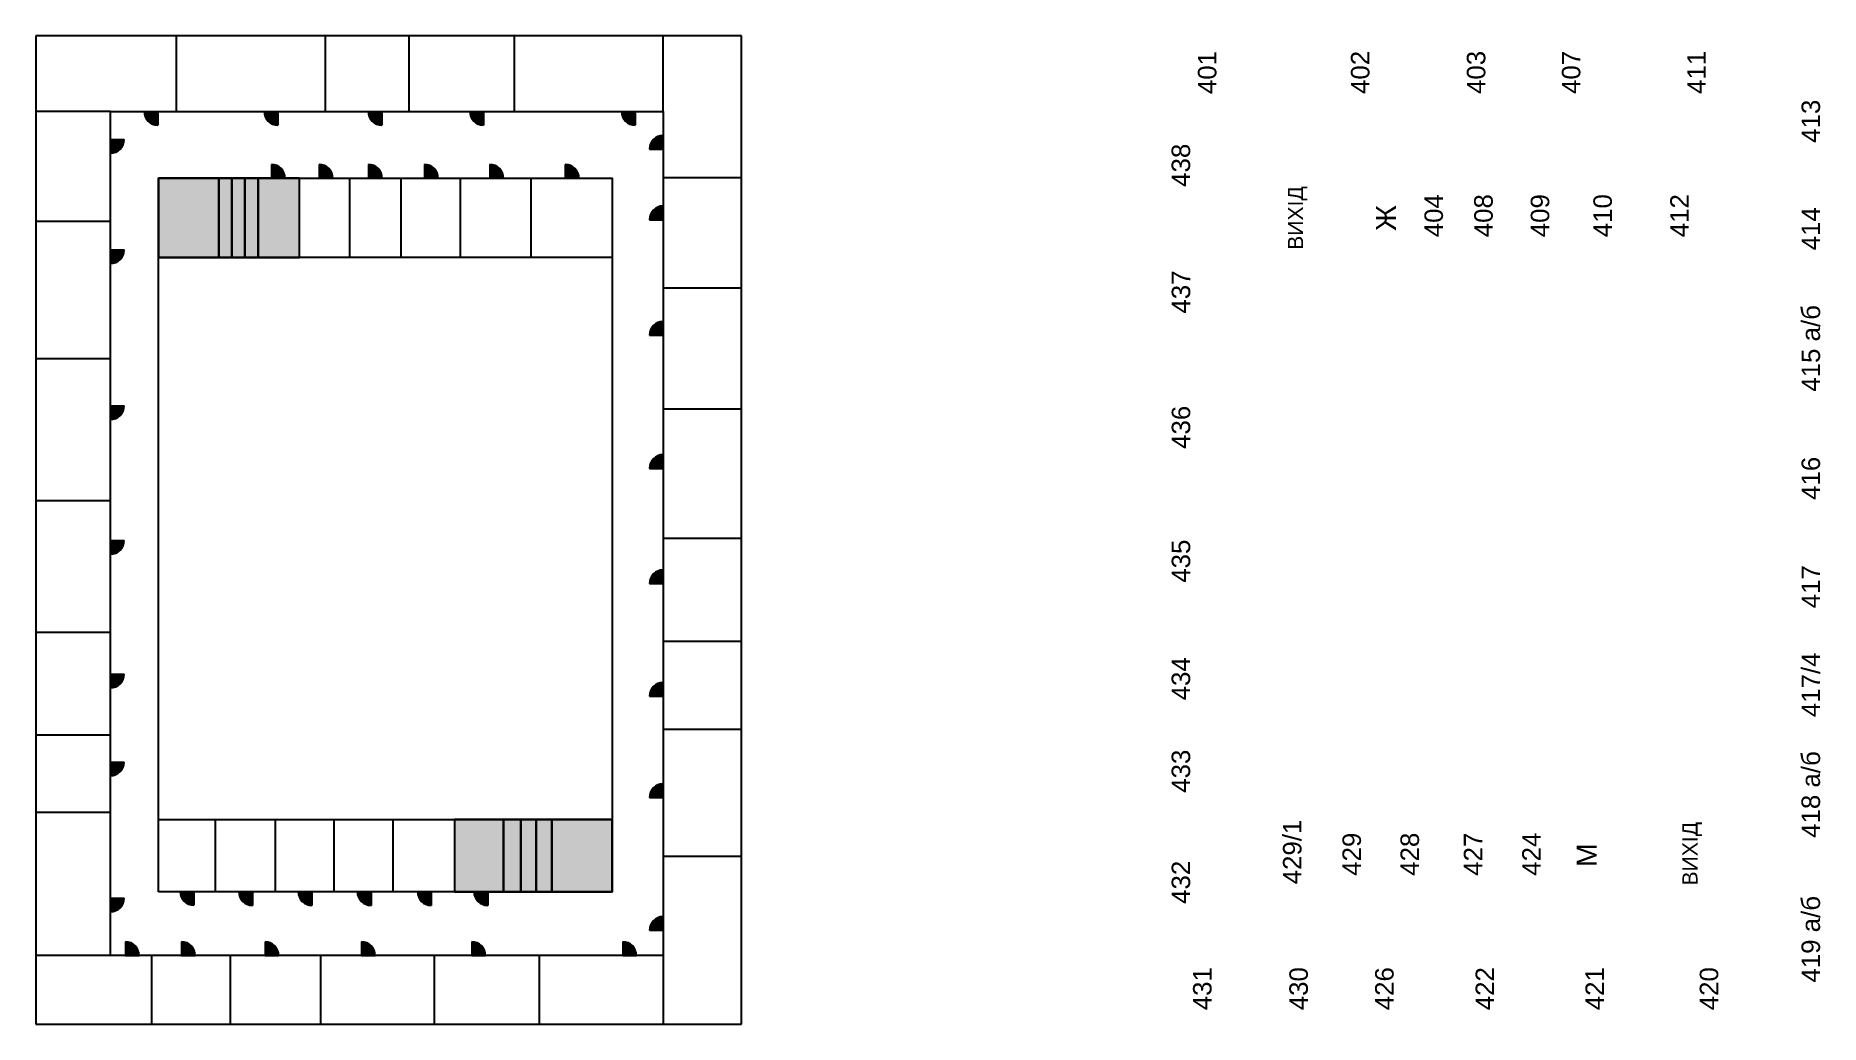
# Model space of a CAD drawing. Header units: millimetres. Extents: x -210 to 321, y 0 to 294.
import ezdxf

# ---------------------------------------------------------------- set-up
doc = ezdxf.new("R2010")
doc.units = ezdxf.units.MM
doc.styles.get("Standard").update_dxf_attribs({"font": 'Arial.ttf'})

msp = doc.modelspace()

# ---------------------------------------------------------------- hatches: boundary and pattern name
h = msp.add_hatch(color=7)
h.dxf.hatch_style = 1
h.paths.add_polyline_path([(-173.69, 271.03), (-177.75, 271.03, 0.414214), (-173.69, 266.97)])
h = msp.add_hatch(color=7)
h.dxf.hatch_style = 1
h.paths.add_polyline_path([(-137.97, 271.03), (-142.03, 271.03, 0.414214), (-137.97, 266.97)])
h = msp.add_hatch(color=7)
h.dxf.hatch_style = 1
h.paths.add_polyline_path([(-107.03, 271.03), (-111.09, 271.03, 0.414214), (-107.03, 266.97)])
h = msp.add_hatch(color=7)
h.dxf.hatch_style = 1
h.paths.add_polyline_path([(-76.82, 271.03), (-80.88, 271.03, 0.414214), (-76.82, 266.97)])
h = msp.add_hatch(color=7)
h.dxf.hatch_style = 1
h.paths.add_polyline_path([(-31.66, 271.03), (-35.72, 271.03, 0.414214), (-31.66, 266.97)])
h = msp.add_hatch(color=7)
h.dxf.hatch_style = 1
h.paths.add_polyline_path([(-187.73, 262.71), (-187.73, 258.65, 0.414214), (-183.67, 262.71)])
h = msp.add_hatch(color=7)
h.dxf.hatch_style = 1
h.paths.add_polyline_path([(-23.36, 263.93, 0.414214), (-27.42, 259.87), (-23.36, 259.87)])
at = {"true_color": 0x6eb259}
h = msp.add_hatch(color=75, dxfattribs=at)
h.dxf.hatch_style = 1
h.paths.add_polyline_path([(-139.88, 251.23), (-135.82, 251.23, 0.414214), (-139.88, 255.29)])
h = msp.add_hatch(color=7)
h.dxf.hatch_style = 1
h.paths.add_polyline_path([(-125.65, 251.23), (-121.59, 251.23, 0.414214), (-125.65, 255.29)])
h = msp.add_hatch(color=7)
h.dxf.hatch_style = 1
h.paths.add_polyline_path([(-110.98, 251.23), (-106.92, 251.23, 0.414214), (-110.98, 255.29)])
h = msp.add_hatch(color=7)
h.dxf.hatch_style = 1
h.paths.add_polyline_path([(-94.33, 251.23), (-90.27, 251.23, 0.414214), (-94.33, 255.29)])
h = msp.add_hatch(color=7)
h.dxf.hatch_style = 1
h.paths.add_polyline_path([(-74.91, 251.23), (-70.85, 251.23, 0.414214), (-74.91, 255.29)])
h = msp.add_hatch(color=7)
h.dxf.hatch_style = 1
h.paths.add_polyline_path([(-52.45, 251.23), (-48.39, 251.23, 0.414214), (-52.45, 255.29)])
h = msp.add_hatch(color=75, dxfattribs=at)
h.dxf.hatch_style = 1
h.paths.add_polyline_path([(-143.8, 227.63), (-131.49, 227.63), (-131.49, 251.23), (-143.8, 251.23)])
h.paths.add_polyline_path([(-147.75, 227.63), (-143.8, 227.63), (-143.8, 251.23), (-147.75, 251.23)])
h.paths.add_polyline_path([(-151.7, 227.63), (-147.75, 227.63), (-147.75, 251.23), (-151.7, 251.23)])
h.paths.add_polyline_path([(-155.54, 227.63), (-151.7, 227.63), (-151.7, 251.23), (-155.54, 251.23)])
h.paths.add_polyline_path([(-155.54, 251.23), (-173.51, 251.23), (-173.51, 227.63), (-155.54, 227.63)])
h.paths.add_polyline_path([(-70.82, 60.48), (-85.41, 60.48), (-85.41, 39.01), (-70.82, 39.01)])
h.paths.add_polyline_path([(-65.65, 60.48), (-70.82, 60.48), (-70.82, 39.01), (-65.65, 39.01)])
h.paths.add_polyline_path([(-61.09, 60.48), (-65.65, 60.48), (-65.65, 39.01), (-61.09, 39.01)])
h.paths.add_polyline_path([(-56.49, 60.48), (-61.09, 60.48), (-61.09, 39.01), (-56.49, 39.01)])
h.paths.add_polyline_path([(-38.52, 60.48), (-56.49, 60.48), (-56.49, 39.01), (-38.52, 39.01)])
h = msp.add_hatch(color=7)
h.dxf.hatch_style = 1
h.paths.add_polyline_path([(-23.36, 242.93, 0.414214), (-27.42, 238.87), (-23.36, 238.87)])
h = msp.add_hatch(color=7)
h.dxf.hatch_style = 1
h.paths.add_polyline_path([(-187.73, 229.87), (-187.73, 225.81, 0.414214), (-183.67, 229.87)])
h = msp.add_hatch(color=7)
h.dxf.hatch_style = 1
h.paths.add_polyline_path([(-23.36, 208.57, 0.414214), (-27.42, 204.51), (-23.36, 204.51)])
h = msp.add_hatch(color=7)
h.dxf.hatch_style = 1
h.paths.add_polyline_path([(-187.73, 183.49), (-187.73, 179.43, 0.414214), (-183.67, 183.49)])
h = msp.add_hatch(color=7)
h.dxf.hatch_style = 1
h.paths.add_polyline_path([(-23.36, 168.98, 0.414214), (-27.42, 164.92), (-23.36, 164.92)])
h = msp.add_hatch(color=7)
h.dxf.hatch_style = 1
h.paths.add_polyline_path([(-187.73, 143.45), (-187.73, 139.39, 0.414214), (-183.67, 143.45)])
h = msp.add_hatch(color=7)
h.dxf.hatch_style = 1
h.paths.add_polyline_path([(-23.36, 134.69, 0.414214), (-27.42, 130.63), (-23.36, 130.63)])
h = msp.add_hatch(color=7)
h.dxf.hatch_style = 1
h.paths.add_polyline_path([(-187.73, 103.7), (-187.73, 99.64, 0.414214), (-183.67, 103.7)])
h = msp.add_hatch(color=7)
h.dxf.hatch_style = 1
h.paths.add_polyline_path([(-23.36, 101.25, 0.414214), (-27.42, 97.19), (-23.36, 97.19)])
h = msp.add_hatch(color=7)
h.dxf.hatch_style = 1
h.paths.add_polyline_path([(-187.73, 77.59), (-187.73, 73.53, 0.414214), (-183.67, 77.59)])
h = msp.add_hatch(color=7)
h.dxf.hatch_style = 1
h.paths.add_polyline_path([(-23.36, 71.1, 0.414214), (-27.42, 67.04), (-23.36, 67.04)])
h = msp.add_hatch(color=7)
h.dxf.hatch_style = 1
h.paths.add_polyline_path([(-162.94, 39.05), (-167, 39.05, 0.414214), (-162.94, 34.99)])
h = msp.add_hatch(color=7)
h.dxf.hatch_style = 1
h.paths.add_polyline_path([(-145.54, 39.01), (-149.6, 39.01, 0.414214), (-145.54, 34.95)])
h = msp.add_hatch(color=7)
h.dxf.hatch_style = 1
h.paths.add_polyline_path([(-127.81, 39.01), (-131.87, 39.01, 0.414214), (-127.81, 34.95)])
h = msp.add_hatch(color=7)
h.dxf.hatch_style = 1
h.paths.add_polyline_path([(-110.24, 39.01), (-114.3, 39.01, 0.414214), (-110.24, 34.95)])
h = msp.add_hatch(color=7)
h.dxf.hatch_style = 1
h.paths.add_polyline_path([(-92.32, 39.01), (-96.38, 39.01, 0.414214), (-92.32, 34.95)])
h = msp.add_hatch(color=75, dxfattribs=at)
h.dxf.hatch_style = 1
h.paths.add_polyline_path([(-75.54, 39.01), (-79.6, 39.01, 0.414214), (-75.54, 34.95)])
h = msp.add_hatch(color=7)
h.dxf.hatch_style = 1
h.paths.add_polyline_path([(-187.73, 37.12), (-187.73, 33.06, 0.414214), (-183.67, 37.12)])
h = msp.add_hatch(color=7)
h.dxf.hatch_style = 1
h.paths.add_polyline_path([(-23.36, 31.59, 0.414214), (-27.42, 27.53), (-23.36, 27.53)])
h = msp.add_hatch(color=7)
h.dxf.hatch_style = 1
h.paths.add_polyline_path([(-183.31, 20.06), (-179.25, 20.06, 0.414214), (-183.31, 24.12)])
h = msp.add_hatch(color=7)
h.dxf.hatch_style = 1
h.paths.add_polyline_path([(-166.62, 20.06), (-162.56, 20.06, 0.414214), (-166.62, 24.12)])
h = msp.add_hatch(color=7)
h.dxf.hatch_style = 1
h.paths.add_polyline_path([(-141.78, 20.06), (-137.72, 20.06, 0.414214), (-141.78, 24.12)])
h = msp.add_hatch(color=7)
h.dxf.hatch_style = 1
h.paths.add_polyline_path([(-113.06, 20.06), (-109, 20.06, 0.414214), (-113.06, 24.12)])
h = msp.add_hatch(color=7)
h.dxf.hatch_style = 1
h.paths.add_polyline_path([(-80.25, 20.06), (-76.19, 20.06, 0.414214), (-80.25, 24.12)])
h = msp.add_hatch(color=7)
h.dxf.hatch_style = 1
h.paths.add_polyline_path([(-35.37, 20.06), (-31.31, 20.06, 0.414214), (-35.37, 24.12)])

# ---------------------------------------------------------------- linework, layer by layer
at = {"color": 18, "true_color": 0x000000}
for p, q in [((0, 293.59), (-210, 293.59)), ((-210, 293.59), (-210, -0.41)), ((-168.15, 271.03), (-168.15, 293.59)), ((-123.79, 271.03), (-123.79, 293.59)), ((-98.88, 271.03), (-98.88, 293.59)), ((-67.59, 271.03), (-67.59, 293.59)), ((-23.36, 271.03), (-23.36, 293.59)), ((0, -0.41), (0, 293.59)), ((-187.73, 271.03), (-210, 271.03)), ((-187.73, 20.06), (-187.73, 271.03)), ((-187.73, 271.03), (-23.36, 271.03)), ((-173.69, 271.03), (-173.69, 266.97)), ((-137.97, 271.03), (-137.97, 266.97)), ((-107.03, 271.03), (-107.03, 266.97)), ((-76.82, 271.03), (-76.82, 266.97)), ((-31.66, 271.03), (-31.66, 266.97)), ((-23.36, 271.03), (-23.36, 20.06)), ((-187.73, 262.71), (-183.67, 262.71)), ((-139.88, 255.29), (-139.88, 251.23)), ((-125.65, 255.29), (-125.65, 251.23)), ((-110.98, 255.29), (-110.98, 251.23)), ((-94.33, 255.29), (-94.33, 251.23)), ((-74.91, 255.29), (-74.91, 251.23)), ((-52.45, 255.29), (-52.45, 251.23)), ((-27.42, 259.87), (-23.36, 259.87)), ((-155.54, 227.63), (-155.54, 251.23)), ((-151.7, 227.63), (-151.7, 251.23)), ((-147.75, 227.63), (-147.75, 251.23)), ((-143.8, 227.63), (-143.8, 251.23)), ((-131.49, 227.63), (-131.49, 251.23)), ((-116.54, 227.63), (-116.54, 251.23)), ((-101.23, 227.63), (-101.23, 251.23)), ((-83.59, 227.63), (-83.59, 251.23)), ((-62.61, 227.63), (-62.61, 251.23)), ((-23.36, 251.46), (0, 251.46)), ((-210, 238.47), (-187.73, 238.47)), ((-27.42, 238.87), (-23.36, 238.87)), ((-187.73, 229.87), (-183.67, 229.87)), ((-38.52, 227.63), (-173.51, 227.63)), ((-23.36, 218.65), (0, 218.65)), ((-27.42, 204.51), (-23.36, 204.51)), ((-210, 197.55), (-187.73, 197.55)), ((-187.73, 183.49), (-183.67, 183.49)), ((-23.36, 182.62), (0, 182.62)), ((-27.42, 164.92), (-23.36, 164.92)), ((-210, 155.36), (-187.73, 155.36)), ((-187.73, 143.45), (-183.67, 143.45)), ((-23.36, 144.15), (0, 144.15)), ((-27.42, 130.63), (-23.36, 130.63)), ((-210, 116.25), (-187.73, 116.25)), ((0, 113.43), (-23.36, 113.43)), ((-187.73, 103.7), (-183.67, 103.7)), ((-27.42, 97.19), (-23.36, 97.19)), ((-210, 85.68), (-187.73, 85.68)), ((0, 87.27), (-23.36, 87.27)), ((-187.73, 77.59), (-183.67, 77.59)), ((-27.42, 67.04), (-23.36, 67.04)), ((-210, 62.66), (-187.73, 62.66)), ((-173.51, 60.48), (-38.52, 60.48)), ((-156.59, 60.52), (-156.59, 39.05)), ((-138.79, 60.48), (-138.79, 39.01)), ((-121.29, 60.48), (-121.29, 39.01)), ((-103.8, 60.48), (-103.8, 39.01)), ((-85.41, 60.48), (-85.41, 39.01)), ((-70.82, 60.48), (-70.82, 39.01)), ((-65.65, 60.48), (-65.65, 39.01)), ((-61.09, 60.48), (-61.09, 39.01)), ((-56.49, 39.01), (-56.49, 60.48)), ((-23.36, 49.57), (0, 49.57)), ((-162.94, 39.05), (-162.94, 34.99)), ((-145.54, 39.01), (-145.54, 34.95)), ((-127.81, 39.01), (-127.81, 34.95)), ((-110.24, 39.01), (-110.24, 34.95)), ((-92.32, 39.01), (-92.32, 34.95)), ((-75.54, 39.01), (-75.54, 34.95)), ((-187.73, 37.12), (-183.67, 37.12)), ((-27.42, 27.53), (-23.36, 27.53)), ((-183.31, 24.12), (-183.31, 20.06)), ((-166.62, 24.12), (-166.62, 20.06)), ((-141.78, 24.12), (-141.78, 20.06)), ((-113.06, 24.12), (-113.06, 20.06)), ((-80.25, 24.12), (-80.25, 20.06)), ((-35.37, 24.12), (-35.37, 20.06)), ((-187.73, 20.06), (-210, 20.06)), ((-23.36, 20.06), (-187.73, 20.06)), ((-175.51, 20.06), (-175.51, -0.41)), ((-152.12, 20.06), (-152.12, -0.41)), ((-125.27, 20.06), (-125.27, -0.41)), ((-91.5, 20.06), (-91.5, -0.41)), ((-60.22, 20.06), (-60.22, -0.41)), ((-23.36, 20.06), (-23.36, -0.41)), ((-210, -0.41), (0, -0.41)), ((-210, -0.41), (0, -0.41)), ((-210, -0.41), (0, -0.41)), ((-23.36, -0.41), (0, -0.41))]:
    msp.add_line(p, q, dxfattribs=at)
at = {"color": 7}
for p, q in [((-177.75, 271.03), (-173.69, 271.03)), ((-142.03, 271.03), (-137.97, 271.03)), ((-111.09, 271.03), (-107.03, 271.03)), ((-80.88, 271.03), (-76.82, 271.03)), ((-35.72, 271.03), (-31.66, 271.03)), ((-187.73, 258.65), (-187.73, 262.71)), ((-23.36, 263.93), (-23.36, 259.87)), ((-125.65, 251.23), (-121.59, 251.23)), ((-110.98, 251.23), (-106.92, 251.23)), ((-94.33, 251.23), (-90.27, 251.23)), ((-74.91, 251.23), (-70.85, 251.23)), ((-52.45, 251.23), (-48.39, 251.23)), ((-23.36, 242.93), (-23.36, 238.87)), ((-187.73, 225.81), (-187.73, 229.87)), ((-23.36, 208.57), (-23.36, 204.51)), ((-187.73, 179.43), (-187.73, 183.49)), ((-23.36, 168.98), (-23.36, 164.92)), ((-187.73, 139.39), (-187.73, 143.45)), ((-23.36, 134.69), (-23.36, 130.63)), ((-187.73, 99.64), (-187.73, 103.7)), ((-23.36, 101.25), (-23.36, 97.19)), ((-187.73, 73.53), (-187.73, 77.59)), ((-23.36, 71.1), (-23.36, 67.04)), ((-167, 39.05), (-162.94, 39.05)), ((-149.6, 39.01), (-145.54, 39.01)), ((-131.87, 39.01), (-127.81, 39.01)), ((-114.3, 39.01), (-110.24, 39.01)), ((-96.38, 39.01), (-92.32, 39.01)), ((-187.73, 33.06), (-187.73, 37.12)), ((-23.36, 31.59), (-23.36, 27.53)), ((-183.31, 20.06), (-179.25, 20.06)), ((-166.62, 20.06), (-162.56, 20.06)), ((-141.78, 20.06), (-137.72, 20.06)), ((-113.06, 20.06), (-109, 20.06)), ((-80.25, 20.06), (-76.19, 20.06)), ((-35.37, 20.06), (-31.31, 20.06))]:
    msp.add_line(p, q, dxfattribs=at)
at = {"color": 75, "true_color": 0x6eb259}
for p, q in [((-139.88, 251.23), (-135.82, 251.23)), ((-139.88, 251.23), (-135.82, 251.23)), ((-79.6, 39.01), (-75.54, 39.01)), ((-79.6, 39.01), (-75.54, 39.01))]:
    msp.add_line(p, q, dxfattribs=at)
at = {"color": 18, "true_color": 0x000000}
for points in [[(-173.51, 39.01), (-173.51, 251.23), (-38.52, 251.23), (-38.52, 39.01)], [(-155.54, 251.23), (-173.51, 251.23), (-173.51, 227.63), (-155.54, 227.63)], [(-151.7, 251.23), (-155.54, 251.23), (-155.54, 227.63), (-151.7, 227.63)], [(-147.75, 251.23), (-151.7, 251.23), (-151.7, 227.63), (-147.75, 227.63)], [(-143.8, 251.23), (-147.75, 251.23), (-147.75, 227.63), (-143.8, 227.63)], [(-131.49, 251.23), (-143.8, 251.23), (-143.8, 227.63), (-131.49, 227.63)], [(-70.82, 60.48), (-85.41, 60.48), (-85.41, 39.01), (-70.82, 39.01)], [(-65.65, 60.48), (-70.82, 60.48), (-70.82, 39.01), (-65.65, 39.01)], [(-61.09, 60.48), (-65.65, 60.48), (-65.65, 39.01), (-61.09, 39.01)], [(-56.49, 60.48), (-61.09, 60.48), (-61.09, 39.01), (-56.49, 39.01)], [(-38.52, 60.48), (-56.49, 60.48), (-56.49, 39.01), (-38.52, 39.01)]]:
    msp.add_lwpolyline(points, close=True, dxfattribs=at)
for centre, start, end in [((-173.69, 271.03), 180, 270), ((-137.97, 271.03), 180, 270), ((-107.03, 271.03), 180, 270), ((-76.82, 271.03), 180, 270), ((-31.66, 271.03), 180, 270), ((-187.73, 262.71), 270, 0), ((-23.36, 259.87), 90, 180), ((-139.88, 251.23), 0, 90), ((-125.65, 251.23), 0, 90), ((-110.98, 251.23), 0, 90), ((-94.33, 251.23), 0, 90), ((-74.91, 251.23), 0, 90), ((-52.45, 251.23), 0, 90), ((-23.36, 238.87), 90, 180), ((-187.73, 229.87), 270, 0), ((-23.36, 204.51), 90, 180), ((-187.73, 183.49), 270, 0), ((-23.36, 164.92), 90, 180), ((-187.73, 143.45), 270, 0), ((-23.36, 130.63), 90, 180), ((-187.73, 103.7), 270, 0), ((-23.36, 97.19), 90, 180), ((-187.73, 77.59), 270, 0), ((-23.36, 67.04), 90, 180), ((-162.94, 39.05), 180, 270), ((-145.54, 39.01), 180, 270), ((-127.81, 39.01), 180, 270), ((-110.24, 39.01), 180, 270), ((-92.32, 39.01), 180, 270), ((-75.54, 39.01), 180, 270), ((-187.73, 37.12), 270, 0), ((-23.36, 27.53), 90, 180), ((-183.31, 20.06), 0, 90), ((-166.62, 20.06), 0, 90), ((-141.78, 20.06), 0, 90), ((-113.06, 20.06), 0, 90), ((-80.25, 20.06), 0, 90), ((-35.37, 20.06), 0, 90)]:
    msp.add_arc(centre, 4.06, start, end, dxfattribs=at)

# ---------------------------------------------------------------- texts
for s, p in [('Ж', (194.71, 235.52)), ('М', (254.41, 46.39))]:
    msp.add_text(s, height=6, rotation=90, dxfattribs=at).set_placement(p)
at = {"color": 18, "true_color": 0x000000, "attachment_point": 1, "rotation": 90}
for s, width, heights, insert, char_height in [('401', 14.3608, [0], (135.74, 276.22), 5.5), ('402', 14.3608, [0], (181.27, 276.26), 5.5), ('403', 23.791, [0], (215.75, 276.26), 5.5), ('407', 23.791, [0], (244.01, 276.26), 5.5), ('411', 23.791, [0], (281.33, 276.26), 5.5), ('413', 23.791, [0], (315.32, 261.74), 5.5), ('438', 23.791, [0], (127.92, 248.64), 5.5), ('ВИХІД', 35.6216, [0], (162.53, 229.91), 4.5), ('404', 23.791, [0], (203.14, 233.65), 5.5), ('408', 13.7006, [0], (217.94, 233.65), 5.5), ('409', 13.7006, [0], (234.76, 233.65), 5.5), ('410', 13.7006, [0], (253.39, 233.65), 5.5), ('412', 13.7006, [0], (276.25, 233.65), 5.5), ('414', 23.791, [0], (315.32, 229.76), 5.5), ('437', 23.791, [0], (127.95, 210.95), 5.5), ('415 а/б', 30.6858, [0], (315.32, 187.72), 5.5), ('436', 23.791, [0], (127.95, 170.71), 5.5), ('416', 23.791, [0], (315.31, 155.54), 5.5), ('435', 23.791, [0], (127.95, 130.9), 5.5), ('417', 21.9587, [0], (315.31, 123.3), 5.5), ('434', 23.791, [0], (127.93, 95.93), 5.5), ('417/4', 21.9587, [0], (315.31, 90.94), 5.5), ('433', 23.791, [0], (127.93, 68.44), 5.5), ('418 а/б', 30.4796, [0], (315.31, 55.04), 5.5), ('429/1', 22.3253, [0], (161.05, 41.22), 5.5), ('ВИХІД', 35.6216, [0], (279.87, 40.86), 4.5), ('429', 13.7006, [0], (178.74, 43.75), 5.5), ('428', 13.7006, [0], (196.01, 43.75), 5.5), ('427', 13.7006, [0], (214.85, 43.75), 5.5), ('424', 13.7006, [0], (232.21, 43.75), 5.5), ('432', 23.791, [0], (127.93, 35.4), 5.5), ('419 а/б', 242.4644, [7.68], (315.31, 11.99), 5.5), ('431', 23.791, [0], (134.3, 3.76), 5.5), ('430', 23.791, [0], (162.95, 3.76), 5.5), ('426', 23.791, [0], (188.46, 3.76), 5.5), ('422', 23.791, [0], (218.35, 3.76), 5.5), ('421', 23.791, [0], (251.04, 3.76), 5.5), ('420', 23.791, [0], (285.03, 3.76), 5.5)]:
    msp.add_mtext_dynamic_manual_height_columns(s, width=width, gutter_width=12.5, heights=heights, dxfattribs=dict(at, insert=insert, char_height=char_height))

doc.saveas('drawing.dxf')
